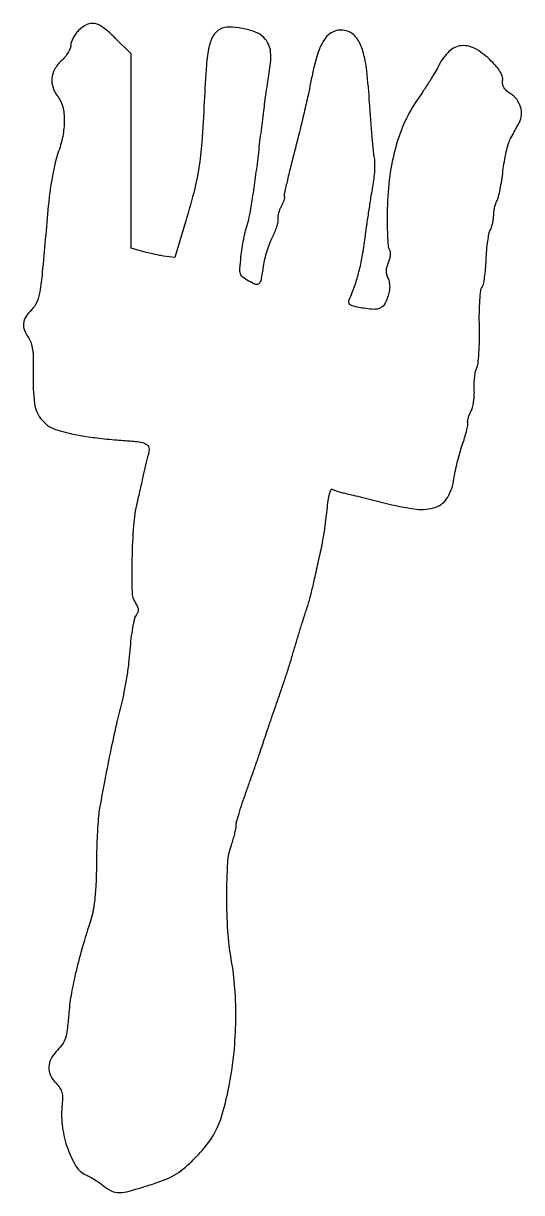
# Model space of a CAD drawing. Extents: x 0 to 157, y 0 to 368.
import ezdxf

# ---------------------------------------------------------------- set-up
doc = ezdxf.new("R2010")
doc.units = 0

msp = doc.modelspace()

# ---------------------------------------------------------------- linework, layer by layer
msp.add_lwpolyline([(17.454545, 365.545455, 0.038776), (16.51525, 364.447966, 0.03504), (15.721023, 363.18206, 0.036823), (15.172553, 361.942781, 0.085973), (15, 360.946664, -0.100369), (14.793641, 359.929021, -0.036272), (14.11875, 358.609081, -0.034206), (13.148018, 357.230619, -0.034389), (12, 356, 0.076965), (9.93596, 353.372178, 0.106325), (9.051439, 350.516105, 0.107975), (9.42501, 347.582003, 0.081369), (11, 344.727129, -0.110876), (12.487563, 341.613264, -0.056755), (12.971452, 337.288701, -0.049327), (12.463455, 332.252676, -0.039037), (10.965253, 326.985883, 0.031877), (10.098242, 324.095711, 0.011694), (9.232668, 319.918564, 0.011321), (8.479404, 315.19987, 0.011674), (7.949331, 310.5, -0.0008), (6.044418, 289.523053, -0.01743), (5.262214, 283.397968, -0.064543), (4.29163, 280.154727, -0.091683), (2.589838, 277.680747, 0.053781), (0.833563, 275.499743, 0.117224), (0.127493, 273.485136, 0.120575), (0.412581, 271.406115, 0.058753), (1.689667, 269.032675, -0.074375), (2.515195, 267.377021, -0.046892), (2.988199, 265.265209, -0.029655), (3.190747, 262.261708, -0.008332), (3.150219, 257.560169, 0.038589), (3.633892, 248.24165, 0.149175), (5.995101, 243.026753, 0.143015), (10.931786, 239.894704, 0.034459), (20.5, 237.831625, 0.00628), (23.203589, 237.475645, 0.003911), (26.381453, 237.122946, 0.003924), (29.521275, 236.824192, 0.007098), (32.096436, 236.63633, -0.015628), (36.510735, 236.238494, -0.093798), (38.698383, 235.542107, -0.217189), (39.575072, 234.383667, -0.132125), (39.500565, 232.637141, 0.011683), (39.180265, 231.531575, 0.003769), (38.75646, 229.879348, 0.003756), (38.312576, 228.033869, 0.004205), (37.913447, 226.25, -0.001913), (37.48243, 224.281298, -0.001024), (36.93585, 221.853125, -0.00102), (36.367978, 219.377648, -0.001595), (35.86817, 217.25, 0.039819), (34.730995, 209.939723, 0.014423), (34.248925, 199.440089, 0.009407), (34.267378, 189.049194, 0.140782), (35.329258, 185.620242, -0.032109), (36.015074, 184.410809, -0.100811), (36.245584, 183.510706, -0.118061), (36.089032, 182.675421, -0.052815), (35.524371, 181.702442, 0.102589), (34.99917, 180.547865, 0.012111), (34.440739, 177.76772, 0.014078), (33.944484, 174.389399, 0.011106), (33.59209, 170.710047, -0.01255), (33.187664, 166.612121, -0.008481), (32.530348, 161.962305, -0.008548), (31.741323, 157.486423, -0.016816), (30.934386, 153.964226, 0.009706), (29.337371, 147.422094, 0.003793), (27.376539, 138.330977, 0.003823), (25.464913, 128.763181, 0.005982), (23.981811, 120.5, 0.022371), (23.653807, 117.8001, 0.005759), (23.370079, 113.416998, 0.005851), (23.162336, 108.404732, 0.005921), (23.073003, 103.408931, -0.008464), (22.944959, 97.834274, -0.013926), (22.625734, 93.129155, -0.016446), (22.128845, 89.283078, -0.03646), (21.442956, 86.408931, 0.006552), (18.497592, 76.68255, 0.012646), (16.440683, 68.81275, 0.015527), (15.094425, 62.147712, 0.022324), (14.352139, 56.173517, -0.009281), (13.883887, 51.387941, -0.047016), (13.32538, 48.768365, -0.074097), (12.41212, 46.887131, -0.046415), (10.846594, 45.00044, 0.070674), (8.85786, 42.353118, 0.114713), (8.098058, 39.657557, 0.122053), (8.622846, 37.022565, 0.086693), (10.362091, 34.547, -0.044545), (11.600681, 33.065606, -0.091391), (12.222391, 31.692141, -0.068174), (12.410554, 29.934511, -0.016578), (12.227459, 27.015409, 0.060329), (12.385011, 20.642984, 0.048731), (14.030726, 13.993373, 0.051253), (16.647368, 8.469942, 0.155645), (19.742392, 5.770956, -0.024706), (21.001168, 5.150835, -0.012601), (22.520303, 4.255957, -0.012489), (24.043423, 3.252559, -0.018291), (25.326725, 2.288929, 0.057939), (27.875332, 0.673604, 0.117844), (30.178744, 0.171672, 0.063183), (33.326167, 0.635289, 0.008122), (39.876673, 2.580705, 0.014922), (44.431646, 4.165239, 0.039416), (47.547915, 5.645311, 0.042667), (50.250846, 7.524324, 0.020165), (53.409408, 10.368591, 0.031994), (57.902905, 15.355315, 0.055556), (60.852746, 20.076582, 0.047168), (62.980523, 25.848433, 0.017073), (64.929591, 34.372913, 0.023365), (66.340526, 44.109043, 0.020754), (66.910232, 54.328144, 0.021103), (66.629351, 64.352872, 0.027142), (65.484787, 73.5, -0.029317), (64.412243, 82.384918, -0.015686), (64.078882, 93.439644, -0.013881), (64.38147, 103.876453, -0.072387), (65.528836, 109.5, 0.013539), (66.082557, 111.178138, 0.012863), (66.554931, 112.9125, 0.012925), (66.893217, 114.466539, 0.043596), (66.998322, 115.5, -0.061497), (67.166126, 116.716684, -0.006902), (67.92208, 119.409375, -0.008295), (68.923004, 122.59881, -0.006644), (70.103101, 126, 0.00158), (71.426587, 129.693252, 0.001187), (72.860553, 133.765625, 0.001199), (74.191465, 137.603698, 0.002757), (75.170199, 140.5, -0.000552), (77.057456, 146.167121, -0.001605), (78.378663, 150.078105, -0.001967), (79.568032, 153.517588, -0.001263), (80.97401, 157.5, 0.006391), (81.838741, 160.03177, 0.002267), (83.013056, 163.675, 0.002249), (84.266579, 167.687718, 0.002646), (85.416647, 171.5, -0.001637), (86.514411, 175.165644, -0.001758), (87.610566, 178.7375, -0.001662), (88.572892, 181.798464, -0.008349), (89.145507, 183.5, 0.013137), (89.62306, 184.965321, 0.005668), (90.185596, 186.940625, 0.005604), (90.737192, 189.057567, 0.007389), (91.189764, 191, -0.000987), (91.663346, 193.157231, -0.000447), (92.291608, 195.980361, -0.000443), (92.959676, 198.957364, -0.000607), (93.566532, 201.635271, 0.011365), (94.149922, 204.493608, 0.006071), (94.747468, 208.049998, 0.00604), (95.269834, 211.697517, 0.009373), (95.623341, 214.857154, -0.011019), (95.966004, 217.831222, -0.029918), (96.380206, 219.911203, -0.045932), (96.834842, 221.163741, -0.447889), (97.313923, 221.305985, 0.054426), (97.927997, 221.013259, 0.010657), (99.093501, 220.633773, 0.011195), (100.477799, 220.249061, 0.010168), (101.922937, 219.913211, -0.00611), (103.818112, 219.488953, -0.001667), (106.799238, 218.772727, -0.001686), (110.174812, 217.93775, -0.001755), (113.5, 217.090916, 0.029133), (123.587973, 215.102309, 0.117069), (129.800223, 215.70489, 0.183153), (133.538898, 218.803559, 0.095229), (135.510305, 224.624444, -0.017821), (135.906322, 226.899988, -0.008925), (136.560127, 229.746174, -0.00885), (137.342262, 232.670457, -0.012925), (138.142603, 235.213595, 0.010152), (138.874707, 237.495638, 0.01298), (139.451155, 239.626703, 0.01091), (139.844916, 241.417834, 0.099198), (139.842392, 242.213595, -0.089582), (139.827896, 242.865481, -0.029771), (140.03348, 243.802509, -0.028537), (140.390085, 244.834988, -0.028853), (140.86082, 245.816221, 0.065362), (141.336921, 247.027671, 0.024259), (141.693255, 248.827912, 0.023549), (141.896065, 250.853068, 0.026234), (141.896592, 252.816221, -0.021535), (141.87889, 254.756119, -0.020846), (142.027057, 256.71164, -0.021292), (142.302288, 258.418332, -0.068617), (142.684289, 259.5, 0.094068), (143.079379, 260.829197, 0.009433), (143.353358, 264.14375, 0.011583), (143.515111, 268.141283, 0.008964), (143.512279, 272.5, -0.008195), (143.502489, 276.977452, -0.013316), (143.65774, 280.777368, -0.010593), (143.926466, 283.80078, -0.138754), (144.345595, 284.833373, 0.115153), (144.765511, 285.744087, 0.013676), (145.156259, 287.949134, 0.01575), (145.470826, 290.636163, 0.012318), (145.648132, 293.567823, -0.011972), (145.82608, 296.544319, -0.013841), (146.141716, 299.367589, -0.012944), (146.535134, 301.731671, -0.075293), (146.956494, 302.918708, 0.043628), (147.356822, 303.854605, 0.023264), (147.69347, 305.068759, 0.022982), (147.923961, 306.34995, 0.033023), (148, 307.5, -0.033251), (148.076642, 308.6512, -0.023009), (148.309057, 309.935963, -0.02328), (148.6485, 311.155213, -0.043357), (149.052108, 312.097365, 0.062306), (149.508995, 313.286076, 0.010858), (150.036183, 315.634974, 0.011643), (150.533409, 318.434423, 0.010205), (150.924722, 321.379689, -0.015035), (151.354819, 324.393622, -0.014697), (151.967884, 327.399369, -0.014752), (152.660768, 330.002957, -0.052192), (153.323711, 331.598065, 0.000176), (154.013968, 332.868118, 0.000126), (154.783913, 334.286833, 0.000127), (155.515861, 335.63717, 0.000276), (156.078014, 336.676258, 0.105911), (156.771521, 339.049304, 0.094638), (156.475522, 341.602372, 0.090349), (155.23322, 343.963498, 0.086124), (153.220249, 345.781019, -0.039619), (151.991217, 346.699515, -0.077911), (151.212436, 347.634885, -0.09258), (150.837895, 348.64784, -0.078071), (150.82221, 349.792524, 0.105164), (150.73661, 351.060022, 0.061535), (150.141746, 352.467381, 0.04525), (149.00862, 354.077436, 0.020428), (147.257628, 355.977666, 0.063597), (142.337636, 359.783299, 0.154273), (137.91115, 360.797433, 0.172491), (134.034845, 359.054586, 0.083754), (130.750592, 354.639105, -0.014961), (129.583532, 352.514579, -0.006073), (127.873429, 349.689902, -0.006002), (125.959619, 346.694485, -0.007602), (124.116401, 343.975533, 0.04596), (120.105506, 336.955662, 0.03913), (117.187238, 328.936641, 0.035537), (115.341202, 319.818354, 0.025872), (114.545358, 309.5, 0.00768), (114.502492, 305.163359, 0.010304), (114.605001, 301.233975, 0.007707), (114.807766, 297.973201, 0.099723), (115.138411, 296.807147, -0.082458), (115.417763, 295.936715, -0.05384), (115.458378, 294.880457, -0.048631), (115.264345, 293.72467, -0.041026), (114.844084, 292.557147, 0.039346), (114.364438, 291.238548, 0.062435), (114.190442, 290.05127, 0.065079), (114.317327, 288.893591, 0.047131), (114.742306, 287.666231, -0.055541), (115.164226, 286.378217, -0.05496), (115.294305, 285.024282, -0.046778), (115.129189, 283.494484, -0.025588), (114.658131, 281.666231, -0.072713), (113.526153, 279.313894, -0.169342), (111.98017, 278.158951, -0.106284), (109.533811, 277.927468, -0.019994), (105.070185, 278.635963, -0.024189), (103.517903, 279.02533, -0.110601), (102.713485, 279.47999, -0.201215), (102.432244, 280.079059, -0.111844), (102.579882, 280.885963, 0.016831), (104.34925, 285.446839, 0.02162), (105.649437, 289.753838, 0.019397), (106.669143, 294.511013, 0.010146), (107.587011, 300.5, -0.00263), (108.17565, 304.768275, -0.002153), (108.848553, 309.325, -0.002175), (109.503644, 313.510106, -0.005735), (110.02023, 316.5, 0.01657), (110.399179, 319.01721, 0.015355), (110.622356, 321.61875, 0.015553), (110.677652, 323.944994, 0.048623), (110.514551, 325.5, -0.025428), (110.227733, 327.38717, -0.002724), (109.809696, 331.796011, -0.003348), (109.375369, 337.055578, -0.002688), (108.976357, 342.720462, 0.01101), (108.089981, 352.887349, 0.042495), (106.869971, 359.099581, 0.074664), (105.111356, 362.955381, 0.14253), (102.551961, 365.158279, 0.167718), (98.564652, 365.538955, 0.173402), (95.256338, 363.368854, 0.089994), (92.586371, 358.078011, 0.025651), (90.421204, 349.096522, -0.008439), (89.634701, 345.258853, -0.002912), (88.372316, 339.739338, -0.002892), (86.90981, 333.669854, -0.003352), (85.445507, 327.909734, 0.003238), (84.103412, 322.635396, 0.004955), (83.014958, 318.044375, 0.001877), (82.135604, 314.09573, 0.125534), (82.159207, 313.409734, -0.119907), (82.181815, 312.912995, -0.027662), (81.974188, 312.094759, -0.02703), (81.622338, 311.153894, -0.023537), (81.156248, 310.210723, 0.034937), (80.689133, 309.208636, 0.02933), (80.334073, 308.091396, 0.030348), (80.131456, 307.02861, 0.068495), (80.138872, 306.210723, -0.09141), (80.105485, 305.295656, -0.022136), (79.710137, 303.827525, -0.021975), (79.097929, 302.15689, -0.020278), (78.326484, 300.5, 0.028369), (77.482749, 298.608499, 0.015502), (76.654938, 296.20625, 0.015406), (75.962808, 293.70584, 0.023629), (75.534036, 291.5, -0.008215), (74.831295, 287.177495, -0.150781), (74.200096, 285.95586, -0.301299), (73.184096, 285.740064, -0.033368), (70.928757, 286.809335, -0.037042), (69.119043, 288.004023, -0.154211), (68.382153, 289.064539, -0.093075), (68.199168, 290.640001, -0.008949), (68.539275, 294.5, -0.013208), (68.886546, 297.111621, -0.009561), (69.405547, 300.000964, -0.009669), (70.004535, 302.728349, -0.020701), (70.593676, 304.801156, 0.035332), (71.255309, 307.4176, 0.005013), (72.178087, 312.891007, 0.005688), (73.132825, 319.400932, 0.004819), (73.997122, 326.301156, -0.001597), (74.831056, 333.325732, -0.001692), (75.694327, 340.210339, -0.001612), (76.477042, 346.135152, -0.00775), (76.985827, 349.5, 0.012086), (77.816533, 355.335749, 0.052265), (77.861258, 358.831784, 0.088131), (77.189402, 361.283678, 0.085744), (75.710188, 363.380721, 0.105698), (73.056098, 365.09988, 0.044616), (68.947703, 366.259047, 0.044454), (64.768514, 366.665595, 0.125533), (61.942124, 365.969025, 0.137832), (59.807277, 363.918168, 0.079536), (58.500216, 360.575904, 0.035989), (57.670422, 354.775747, 0.005547), (56.983503, 343.157921, -0.00629), (56.214329, 330.468863, -0.02126), (55.256368, 322.221581, -0.023884), (53.66247, 314.590475, -0.009622), (50.791869, 304.334414), (47.734483, 294.168829), (44.117241, 294.675817, -0.011535), (42.496231, 294.941276, -0.007177), (40.607877, 295.323559, -0.007199), (38.75511, 295.754432, -0.012928), (37.25, 296.168955), (34, 297.155104), (34, 327.685651), (34, 358.216197), (29.08231, 363.108099, 0.028907), (25.313661, 366.446755, 0.115649), (22.539285, 367.742381, 0.168444), (20.072835, 367.42712, 0.081307)], format="xyb", close=True)

doc.saveas('drawing.dxf')
